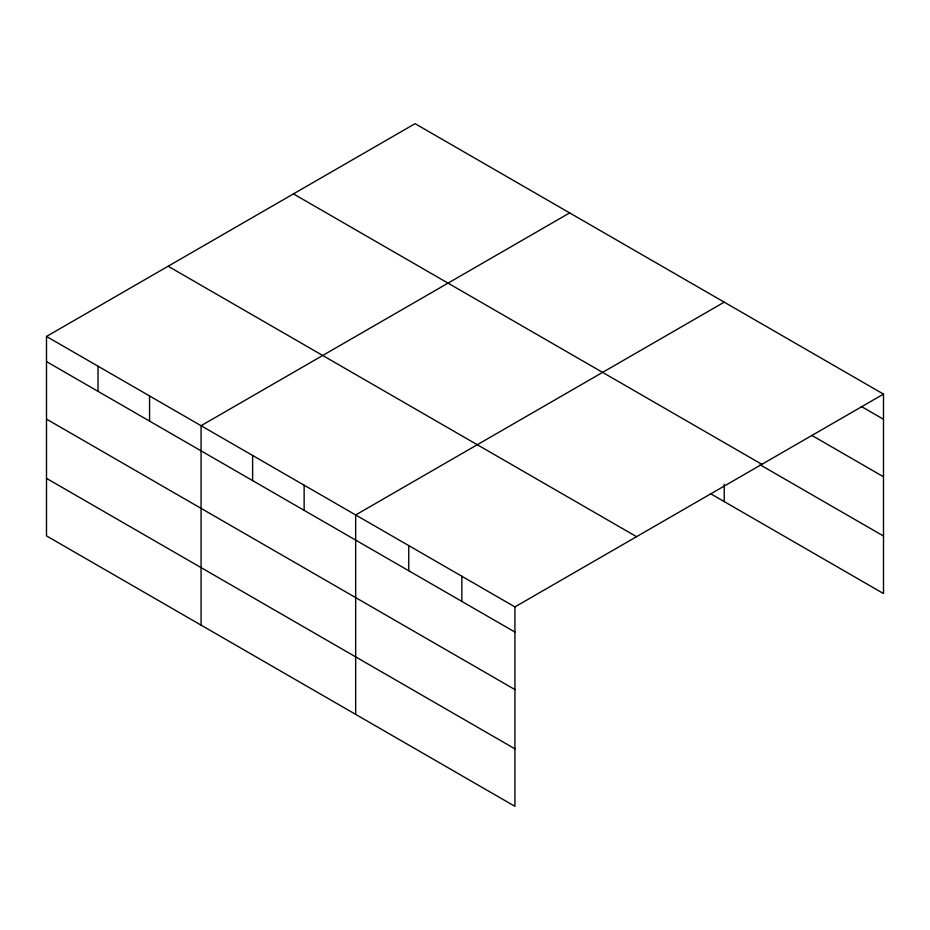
<?xml version="1.0" encoding="UTF-8"?>
<svg xmlns="http://www.w3.org/2000/svg" width="930" height="930" viewBox="0 0 930 930"><rect width="100%" height="100%" fill="white"/><g stroke="black" fill="none" stroke-linecap="round" stroke-linejoin="round"><path stroke-width="1.4" d="M710.404 493.609L883.5 593.549L883.5 394.111L415.071 123.667L46.5 336.451L46.5 535.889L514.929 806.333L514.929 606.906L46.5 336.451M569.648 212.912L201.078 425.708L201.078 625.134M724.238 302.157L355.667 514.953L355.667 714.38M514.929 606.906L883.5 394.111M861.273 406.433L883.5 419.256M811.89 435.426L883.5 476.776M293.438 193.882L761.868 464.337M760.043 464.744L883.5 536.029M168.132 266.236L636.562 536.68M46.5 361.596L514.929 632.051M46.5 419.116L514.929 689.56M46.5 478.369L514.929 748.824M724.238 484.332L724.238 501.596M461.85 576.251L461.85 601.396M408.758 545.596L408.758 570.753M304.133 485.204L304.133 510.349M252.611 455.456L252.611 480.601M149.556 395.959L149.556 421.104M98.022 366.199L98.022 391.356"/></g></svg>
